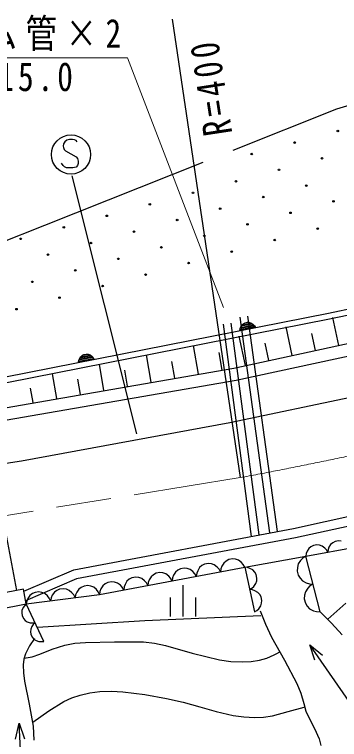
# Model space of a CAD drawing. Units: millimetres, scale not verified. Extents: x 40000 to 680000, y 20000 to 380000.
# Drawn here: x 516054 to 536686, y 293001 to 339055 of the extents above; entities that cross this region are included whole.
import ezdxf

# ---------------------------------------------------------------- set-up
doc = ezdxf.new("R2010")
doc.units = ezdxf.units.MM
doc.header["$LTSCALE"] = 1000
doc.linetypes.add('CHAIN', pattern=[18.5, 12, -1.5, 3.5, -1.5])
for name, color, linetype, lineweight in [('M-BGD', 7, 'Continuous', 25), ('M-BMK', 2, 'CHAIN', 13), ('M-STR-HTXT', 7, 'Continuous', 13)]:
    doc.layers.add(name, color=color, linetype=linetype, lineweight=lineweight)
doc.styles.add('ＭＳ ゴシック', font='')
doc.styles.get('ＭＳ ゴシック').set_extended_font_data('MS Gothic')

msp = doc.modelspace()

# ---------------------------------------------------------------- linework, layer by layer
at = {"layer": 'M-BGD'}
for p, q in [((526069, 338761), (530388, 309634)), ((536514, 333066), (550841, 337249)), ((529929, 330440), (536514, 333066)), ((519160, 330836), (519154, 330692)), ((519154, 330692), (519160, 330598)), ((519242, 330973), (519160, 330836)), ((519379, 331067), (519242, 330973)), ((519542, 331111), (519379, 331067)), ((519735, 331111), (519542, 331111)), ((519867, 331086), (519735, 331111)), ((519960, 331042), (519867, 331086)), ((520029, 330967), (519960, 331042)), ((519160, 330598), (519210, 330473)), ((519210, 330473), (519298, 330405)), ((519298, 330405), (519979, 330011)), ((519979, 330011), (520054, 329898)), ((520054, 329898), (520104, 329742)), ((517980, 325675), (528022, 329679)), ((519135, 329473), (519048, 329617)), ((519235, 329380), (519135, 329473)), ((519354, 329323), (519235, 329380)), ((519479, 329305), (519354, 329323)), ((519767, 329305), (519479, 329305)), ((519960, 329361), (519767, 329305)), ((520048, 329473), (519960, 329361)), ((520092, 329592), (520048, 329473)), ((520104, 329742), (520092, 329592)), ((519703, 328813), (523803, 312414)), ((511097, 322983), (517980, 325675)), ((535980, 320086), (545820, 322139)), ((545910, 321749), (536060, 319694)), ((515486, 316047), (535980, 320086)), ((529981, 316595), (547754, 320447)), ((536060, 319694), (515564, 315655)), ((547939, 319668), (530134, 315809)), ((530351, 319831), (532247, 306119)), ((530847, 319899), (532739, 306212)), ((536646, 318039), (536262, 319812)), ((529300, 319386), (531080, 305899)), ((529796, 319451), (531572, 305992)), ((531347, 319173), (530366, 318980)), ((530379, 319046), (531311, 319230)), ((530383, 319100), (530421, 319207)), ((531274, 319286), (530391, 319112)), ((530416, 319181), (531223, 319340)), ((530421, 319207), (530495, 319334)), ((531166, 319392), (530453, 319252)), ((530495, 319334), (530591, 319414)), ((530499, 319325), (531093, 319441)), ((530591, 319414), (530699, 319473)), ((530966, 319480), (530600, 319408)), ((530699, 319473), (530852, 319503)), ((530852, 319503), (530974, 319489)), ((530974, 319489), (531094, 319452)), ((531094, 319452), (531210, 319363)), ((531210, 319363), (531288, 319279)), ((531288, 319279), (531347, 319173)), ((533684, 317397), (533290, 319215)), ((530366, 318980), (530383, 319100)), ((535165, 317718), (534931, 318795)), ((530722, 316755), (530318, 318618)), ((527732, 316208), (527418, 318036)), ((532203, 317076), (531964, 318180)), ((520169, 317161), (520976, 317320)), ((520174, 317188), (520248, 317314)), ((520919, 317373), (520206, 317232)), ((520248, 317314), (520344, 317395)), ((520252, 317305), (520846, 317422)), ((520344, 317395), (520452, 317454)), ((520719, 317461), (520353, 317389)), ((520452, 317454), (520605, 317484)), ((520605, 317484), (520727, 317470)), ((520727, 317470), (520847, 317432)), ((520847, 317432), (520964, 317343)), ((520964, 317343), (521041, 317259)), ((524734, 315693), (524434, 317436)), ((529232, 316466), (529039, 317588)), ((521100, 317154), (520119, 316960)), ((520119, 316960), (520136, 317081)), ((520132, 317026), (521064, 317210)), ((520136, 317081), (520174, 317188)), ((521027, 317267), (520144, 317093)), ((521041, 317259), (521100, 317154)), ((526233, 315951), (526049, 317022)), ((513540, 316407), (516185, 302459)), ((514758, 313958), (529981, 316595)), ((521735, 315178), (521450, 316837)), ((523234, 315436), (523059, 316456)), ((518736, 314663), (518466, 316238)), ((529719, 313142), (543614, 316056)), ((530134, 315809), (514891, 313169)), ((520236, 314921), (520069, 315891)), ((517237, 314405), (517079, 315325)), ((516498, 310713), (529719, 313142)), ((500100, 308015), (516498, 310713)), ((533764, 306405), (546085, 309102)), ((546221, 308517), (533884, 305817)), ((519820, 303778), (533764, 306405)), ((533884, 305817), (519996, 303200)), ((534549, 304640), (538708, 305402)), ((535243, 305369), (535028, 305329)), ((535415, 305347), (535243, 305369)), ((535583, 305291), (535415, 305347)), ((536124, 305390), (536017, 305213)), ((536261, 305502), (536124, 305390)), ((536414, 305583), (536261, 305502)), ((536629, 305623), (536414, 305583)), ((536802, 305601), (536629, 305623)), ((534630, 304959), (534575, 304809)), ((534738, 305136), (534630, 304959)), ((534875, 305247), (534738, 305136)), ((535028, 305329), (534875, 305247)), ((535746, 305164), (535583, 305291)), ((535854, 305044), (535746, 305164)), ((535936, 304894), (535854, 305044)), ((535962, 305063), (535936, 304894)), ((536017, 305213), (535962, 305063)), ((529659, 304425), (529489, 304333)), ((529897, 304470), (529659, 304425)), ((530088, 304446), (529897, 304470)), ((530275, 304386), (530088, 304446)), ((530668, 303947), (534549, 304640)), ((534363, 304522), (534218, 304372)), ((534549, 304640), (534363, 304522)), ((534575, 304809), (534549, 304640)), ((535450, 301105), (534549, 304640)), ((527953, 304045), (527801, 303921)), ((528122, 304136), (527953, 304045)), ((528361, 304181), (528122, 304136)), ((528552, 304157), (528361, 304181)), ((528738, 304097), (528552, 304157)), ((528920, 303956), (528738, 304097)), ((529219, 304012), (529159, 303846)), ((529338, 304210), (529219, 304012)), ((529489, 304333), (529338, 304210)), ((530456, 304245), (530275, 304386)), ((530577, 304112), (530456, 304245)), ((530668, 303947), (530577, 304112)), ((534067, 304150), (534011, 303928)), ((534218, 304372), (534067, 304150)), ((516639, 302418), (519820, 303778)), ((521449, 302214), (530668, 303947)), ((525049, 303559), (524880, 303467)), ((525288, 303603), (525049, 303559)), ((525479, 303580), (525288, 303603)), ((525665, 303519), (525479, 303580)), ((525847, 303378), (525665, 303519)), ((526265, 303632), (526146, 303435)), ((526416, 303756), (526265, 303632)), ((526586, 303847), (526416, 303756)), ((526824, 303892), (526586, 303847)), ((527015, 303869), (526824, 303892)), ((527202, 303808), (527015, 303869)), ((527383, 303667), (527202, 303808)), ((527504, 303535), (527383, 303667)), ((527595, 303369), (527504, 303535)), ((527623, 303557), (527595, 303369)), ((527683, 303724), (527623, 303557)), ((527801, 303921), (527683, 303724)), ((529040, 303824), (528920, 303956)), ((529131, 303658), (529040, 303824)), ((529159, 303846), (529131, 303658)), ((530668, 303947), (531291, 301105)), ((530843, 303926), (530668, 303947)), ((531000, 303874), (530843, 303926)), ((531187, 303770), (531000, 303874)), ((531306, 303632), (531187, 303770)), ((531396, 303477), (531306, 303632)), ((534011, 303928), (533997, 303704)), ((533997, 303704), (534067, 303430)), ((519996, 303200), (516756, 301815)), ((523192, 303054), (523073, 302857)), ((523343, 303178), (523192, 303054)), ((523513, 303270), (523343, 303178)), ((523751, 303315), (523513, 303270)), ((523942, 303291), (523751, 303315)), ((524129, 303230), (523942, 303291)), ((524310, 303090), (524129, 303230)), ((524431, 302957), (524310, 303090)), ((524610, 303146), (524550, 302980)), ((524728, 303343), (524610, 303146)), ((524880, 303467), (524728, 303343)), ((525967, 303246), (525847, 303378)), ((526058, 303080), (525967, 303246)), ((526086, 303268), (526058, 303080)), ((526146, 303435), (526086, 303268)), ((531377, 302903), (531428, 303078)), ((531444, 303257), (531396, 303477)), ((531428, 303078), (531444, 303257)), ((534067, 303430), (534186, 303239)), ((534186, 303239), (534342, 303071)), ((534342, 303071), (534580, 302949)), ((519158, 302579), (518917, 302548)), ((519347, 302545), (519158, 302579)), ((520294, 302667), (520135, 302552)), ((520468, 302749), (520294, 302667)), ((520709, 302780), (520468, 302749)), ((520899, 302746), (520709, 302780)), ((521081, 302675), (520899, 302746)), ((521255, 302524), (521081, 302675)), ((521655, 302765), (521537, 302568)), ((521807, 302889), (521655, 302765)), ((521976, 302981), (521807, 302889)), ((522215, 303026), (521976, 302981)), ((522406, 303002), (522215, 303026)), ((522592, 302942), (522406, 303002)), ((522774, 302801), (522592, 302942)), ((522894, 302668), (522774, 302801)), ((522985, 302502), (522894, 302668)), ((523013, 302691), (522985, 302502)), ((523073, 302857), (523013, 302691)), ((524522, 302791), (524431, 302957)), ((524550, 302980), (524522, 302791)), ((526743, 302811), (526743, 300811)), ((530979, 302526), (531131, 302615)), ((531131, 302615), (531251, 302730)), ((531251, 302730), (531377, 302903)), ((534668, 302604), (534518, 302382)), ((534580, 302949), (534778, 302891)), ((534813, 302754), (534668, 302604)), ((534778, 302891), (535000, 302872)), ((535000, 302872), (534813, 302754)), ((516616, 302542), (513970, 302032)), ((516795, 301611), (516616, 302542)), ((516795, 301611), (521449, 302214)), ((517033, 302150), (516903, 301960)), ((517191, 302266), (517033, 302150)), ((517366, 302347), (517191, 302266)), ((517606, 302378), (517366, 302347)), ((517796, 302344), (517606, 302378)), ((517979, 302273), (517796, 302344)), ((518152, 302122), (517979, 302273)), ((518265, 301983), (518152, 302122)), ((518455, 302161), (518385, 301998)), ((518584, 302351), (518455, 302161)), ((518742, 302466), (518584, 302351)), ((518917, 302548), (518742, 302466)), ((519530, 302474), (519347, 302545)), ((519703, 302323), (519530, 302474)), ((519816, 302184), (519703, 302323)), ((519897, 302013), (519816, 302184)), ((519936, 302199), (519897, 302013)), ((520006, 302362), (519936, 302199)), ((520135, 302552), (520006, 302362)), ((521367, 302384), (521255, 302524)), ((521449, 302214), (521367, 302384)), ((521477, 302402), (521449, 302214)), ((521537, 302568), (521477, 302402)), ((531155, 302505), (530979, 302526)), ((531312, 302453), (531155, 302505)), ((531499, 302349), (531312, 302453)), ((531618, 302211), (531499, 302349)), ((531708, 302056), (531618, 302211)), ((534461, 302161), (534448, 301936)), ((534518, 302382), (534461, 302161)), ((516834, 301797), (516795, 301611)), ((516903, 301960), (516834, 301797)), ((518346, 301812), (518265, 301983)), ((518385, 301998), (518346, 301812)), ((525943, 302016), (525943, 300816)), ((527543, 302016), (527543, 300816)), ((531689, 301482), (531740, 301657)), ((531756, 301836), (531708, 302056)), ((531740, 301657), (531756, 301836)), ((534448, 301936), (534518, 301662)), ((534518, 301662), (534637, 301471)), ((514149, 301101), (516795, 301611)), ((516521, 301198), (516511, 301034)), ((516597, 301376), (516521, 301198)), ((516679, 301502), (516597, 301376)), ((516795, 301611), (516679, 301502)), ((517916, 299233), (516795, 301611)), ((531443, 301194), (531563, 301309)), ((531563, 301309), (531689, 301482)), ((534637, 301471), (534792, 301304)), ((534792, 301304), (535031, 301181)), ((535944, 300644), (537083, 301651)), ((516511, 301034), (516532, 300873)), ((516532, 300873), (516619, 300689)), ((524318, 300552), (531685, 300879)), ((531291, 301105), (531443, 301194)), ((531655, 301169), (531989, 300328)), ((535031, 301181), (535229, 301123)), ((535229, 301123), (535450, 301105)), ((535450, 301105), (536173, 300396)), ((516619, 300689), (516730, 300570)), ((516730, 300570), (516863, 300473)), ((516863, 300473), (517048, 300419)), ((517048, 300419), (517196, 300405)), ((517240, 300313), (517157, 300187)), ((517196, 300405), (517355, 300422)), ((517355, 300422), (517240, 300313)), ((517511, 300133), (524318, 300552)), ((531989, 300328), (532378, 299511)), ((536173, 300396), (536849, 299649)), ((517081, 300009), (517072, 299845)), ((517072, 299845), (517093, 299684)), ((517157, 300187), (517081, 300009)), ((517326, 299409), (517016, 298944)), ((517093, 299684), (517180, 299500)), ((517180, 299500), (517290, 299381)), ((517290, 299381), (517423, 299284)), ((532378, 299511), (533202, 298049)), ((517016, 298944), (516762, 298453)), ((517423, 299284), (517609, 299230)), ((517609, 299230), (517757, 299216)), ((517757, 299216), (517916, 299233)), ((518444, 298737), (519242, 299003)), ((519242, 299003), (519886, 299115)), ((519886, 299115), (520555, 299168)), ((520555, 299168), (522405, 299213)), ((522405, 299213), (524245, 299197)), ((524245, 299197), (524944, 299120)), ((524944, 299120), (525644, 298981)), ((525644, 298981), (527343, 298492)), ((537635, 294935), (534793, 299025)), ((535128, 298040), (534793, 299025)), ((534793, 299025), (535598, 298367)), ((516762, 298453), (516657, 298110)), ((517670, 298414), (518444, 298737)), ((527343, 298492), (529060, 298063)), ((532537, 298371), (532715, 298463)), ((532715, 298463), (532890, 298561)), ((516657, 298110), (516607, 297740)), ((516661, 298170), (517168, 298261)), ((517168, 298261), (517670, 298414)), ((529060, 298063), (529783, 297965)), ((531068, 297948), (531609, 298033)), ((531609, 298033), (532083, 298173)), ((532083, 298173), (532537, 298371)), ((533202, 298049), (533974, 296557)), ((516607, 297740), (516616, 297227)), ((529783, 297965), (530526, 297925)), ((530526, 297925), (531068, 297948)), ((516616, 297227), (516686, 296696)), ((516686, 296696), (516993, 295256)), ((533974, 296557), (534222, 295937)), ((519684, 295649), (520219, 295827)), ((520219, 295827), (520840, 295966)), ((520840, 295966), (521477, 296046)), ((521477, 296046), (522205, 296068)), ((522205, 296068), (522934, 296029)), ((522934, 296029), (524319, 295853)), ((524319, 295853), (525698, 295616)), ((534222, 295937), (534417, 295288)), ((516993, 295256), (517233, 293845)), ((518225, 294819), (519183, 295419)), ((519183, 295419), (519684, 295649)), ((525698, 295616), (526756, 295381)), ((526756, 295381), (527812, 295084)), ((534417, 295288), (534555, 294810)), ((517215, 294111), (518225, 294819)), ((527812, 295084), (528855, 294782)), ((528855, 294782), (529926, 294535)), ((532434, 294503), (533436, 294778)), ((533436, 294778), (534445, 295057)), ((534555, 294810), (534752, 294352)), ((529926, 294535), (530606, 294436)), ((530606, 294436), (531290, 294397)), ((531290, 294397), (531861, 294420)), ((531861, 294420), (532434, 294503)), ((534752, 294352), (535107, 293709)), ((516113, 293023), (516355, 294034)), ((516563, 289390), (516355, 294034)), ((516355, 294034), (516685, 293048)), ((517233, 293845), (517283, 292961)), ((535107, 293709), (535401, 293052)), ((535401, 293052), (535498, 292630))]:
    msp.add_line(p, q, dxfattribs=at)
for centre, radius in [((536578, 331652), 49.8), ((519642, 330161), 1244), ((533845, 330921), 49.8), ((531113, 330190), 49.8), ((535577, 329921), 49.8), ((532845, 329190), 49.8), ((530112, 328459), 49.8), ((534576, 328189), 49.8), ((527380, 327728), 49.8), ((531844, 327458), 49.8), ((524648, 326997), 49.8), ((536308, 327188), 49.8), ((529112, 326727), 49.8), ((521915, 326266), 49.8), ((533576, 326457), 49.8), ((526379, 325996), 49.8), ((530843, 325726), 49.8), ((519183, 325535), 49.8), ((523647, 325265), 49.8), ((535307, 325457), 49.8), ((516451, 324804), 49.8), ((528111, 324995), 49.8), ((532575, 324726), 49.8), ((520915, 324534), 49.8), ((525379, 324264), 49.8), ((518182, 323803), 49.8), ((529843, 323995), 49.8), ((522646, 323533), 49.8), ((527110, 323264), 49.8), ((519914, 322803), 49.8), ((524378, 322533), 49.8), ((517182, 322072), 49.8), ((521646, 321802), 49.8), ((518913, 321071), 49.8), ((516181, 320340), 49.8)]:
    msp.add_circle(centre, radius, dxfattribs=at)
at = {"layer": 'M-BMK'}
msp.add_line((468867, 299715), (530388, 309634), dxfattribs=at)
msp.add_arc((472684, 616359), 312105, 280.65454, 287.35168, dxfattribs=at)
at = {"layer": 'M-STR-HTXT'}
for p, q in [((505750, 336299), (523218, 336299)), ((523218, 336299), (529328, 320435))]:
    msp.add_line(p, q, dxfattribs=at)

# ---------------------------------------------------------------- texts
at = {"layer": 'M-BGD', "insert": (529917, 331507), "char_height": 1833, "attachment_point": 7, "rotation": 98.7, "style": 'ＭＳ ゴシック'}
msp.add_mtext('\\T1.25;\\W0.8;R=400', dxfattribs=at)
at = {"layer": 'M-STR-HTXT', "char_height": 1833, "attachment_point": 7, "style": 'ＭＳ ゴシック'}
for s, insert in [('\\T1.27;\\W0.8;ヒューム管×2', (506595, 336740)), ('\\T1.25;\\W0.8;φ600\\~L=15.0', (505647, 333694))]:
    msp.add_mtext(s, dxfattribs=dict(at, insert=insert))

doc.saveas('drawing.dxf')
